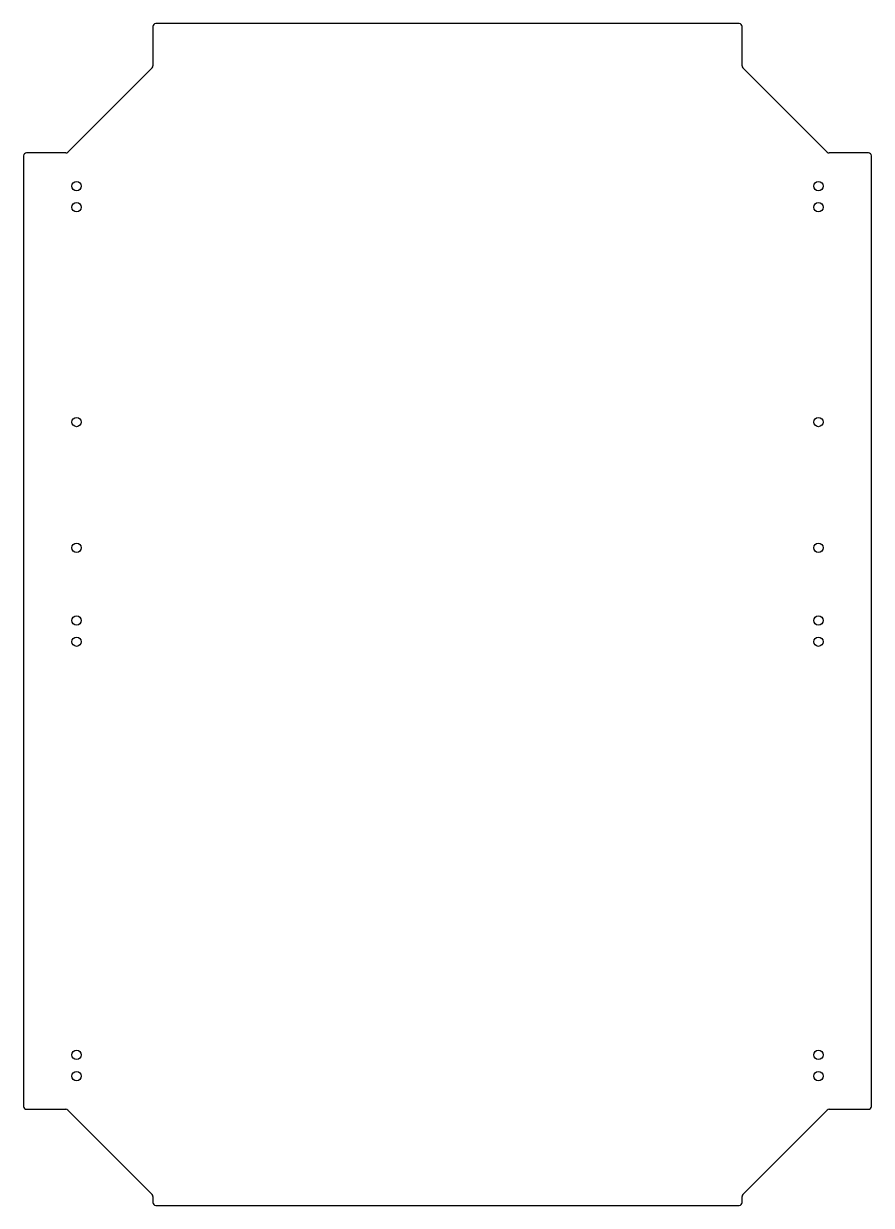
# Model space of a CAD drawing. Header units: millimetres. Extents: x -300 to 300, y -418 to 418.
import ezdxf

# ---------------------------------------------------------------- set-up
doc = ezdxf.new("R2010")
doc.units = ezdxf.units.MM
doc.layers.add('CUTOUTS', color=1, linetype='CONTINUOUS')
doc.layers.add('PERIMETER', color=5, linetype='CONTINUOUS')

msp = doc.modelspace()

# ---------------------------------------------------------------- linework, layer by layer
at = {"layer": 'CUTOUTS'}
for centre in [(-262.5, 303.25), (262.5, 303.25), (-262.5, 288.25), (262.5, 288.25), (-262.5, 136.25), (262.5, 136.25), (-262.5, 47.25), (262.5, 47.25), (-262.5, -4.25), (262.5, -4.25), (-262.5, -19.25), (262.5, -19.25), (-262.5, -311.75), (262.5, -311.75), (-262.5, -326.75), (262.5, -326.75)]:
    msp.add_circle(centre, 3.3, dxfattribs=at)
at = {"layer": 'PERIMETER'}
for p, q in [((-208.5, 416.25), (-208.5, 388.46)), ((206.5, 418.25), (-206.5, 418.25)), ((208.5, 388.46), (208.5, 416.25)), ((-209.09, 387.04), (-268.79, 327.34)), ((268.79, 327.34), (209.09, 387.04)), ((-270.21, 326.75), (-298, 326.75)), ((298, 326.75), (270.21, 326.75)), ((-300, 324.75), (-300, -348.25)), ((300, -348.25), (300, 324.75)), ((-298, -350.25), (-270.21, -350.25)), ((-268.79, -350.84), (-209.09, -410.54)), ((209.09, -410.54), (268.79, -350.84)), ((270.21, -350.25), (298, -350.25)), ((-208.5, -411.96), (-208.5, -416.25)), ((-206.5, -418.25), (206.5, -418.25)), ((208.5, -416.25), (208.5, -411.96))]:
    msp.add_line(p, q, dxfattribs=at)
for centre, start, end in [((-206.5, 416.25), 90, 180), ((206.5, 416.25), 0, 90), ((-210.5, 388.46), -45, 0), ((210.5, 388.46), 180, 225), ((-298, 324.75), 90, 179.99999), ((-270.21, 328.75), 270, 315), ((270.21, 328.75), 225, 270), ((298, 324.75), 0.00001, 90), ((-298, -348.25), 179.99999, 270), ((-270.21, -352.25), 45, 90), ((270.21, -352.25), 90, 135), ((298, -348.25), -90, 0.00001), ((-210.5, -411.96), 0, 45), ((-206.5, -416.25), 180, 270), ((206.5, -416.25), 270, 360), ((210.5, -411.96), 135, 180)]:
    msp.add_arc(centre, 2, start, end, dxfattribs=at)

doc.saveas('drawing.dxf')
